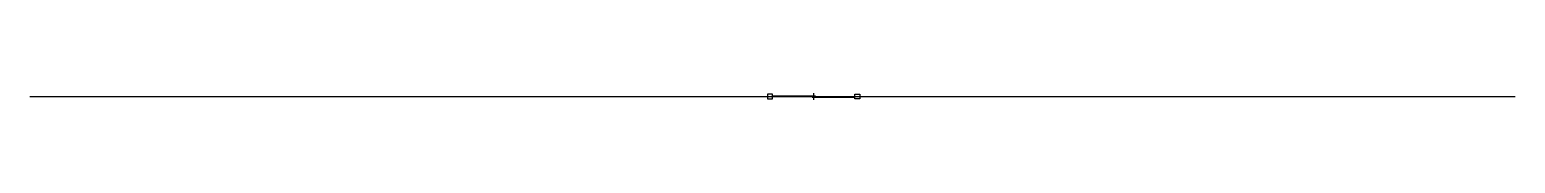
# Model space of a CAD drawing. Units: millimetres at full size, sheet at 1:100. Extents: x -15551 to 15061, y -3560 to -3420.
import ezdxf

# ---------------------------------------------------------------- set-up
doc = ezdxf.new("R2010")
doc.units = ezdxf.units.MM
doc.header["$LTSCALE"] = 100
for name, color, linetype in [('0-0', 7, 'Continuous'), ('0-A', 3, 'Continuous'), ('0-B', 7, 'Continuous')]:
    doc.layers.add(name, color=color, linetype=linetype)

msp = doc.modelspace()

# ---------------------------------------------------------------- linework, layer by layer
at = {"layer": '0-0'}
msp.add_line((-15551, -3489.8), (15061.2, -3489.8), dxfattribs=at)
at = {"layer": '0-A'}
for points in [[(-244.9, -3539.8), (-244.9, -3439.8), (-344.9, -3439.8), (-344.9, -3539.8)], [(1455.1, -3539.8), (1455.1, -3439.8), (1555.1, -3439.8), (1555.1, -3539.8)]]:
    msp.add_lwpolyline(points, close=True, dxfattribs=at)
at = {"layer": '0-B'}
for p, q in [((-244.9, -3474.8), (640.1, -3474.8)), ((570.1, -3504.8), (1455.1, -3504.8)), ((605.1, -3559.8), (605.1, -3419.8))]:
    msp.add_line(p, q, dxfattribs=at)

doc.saveas('drawing.dxf')
